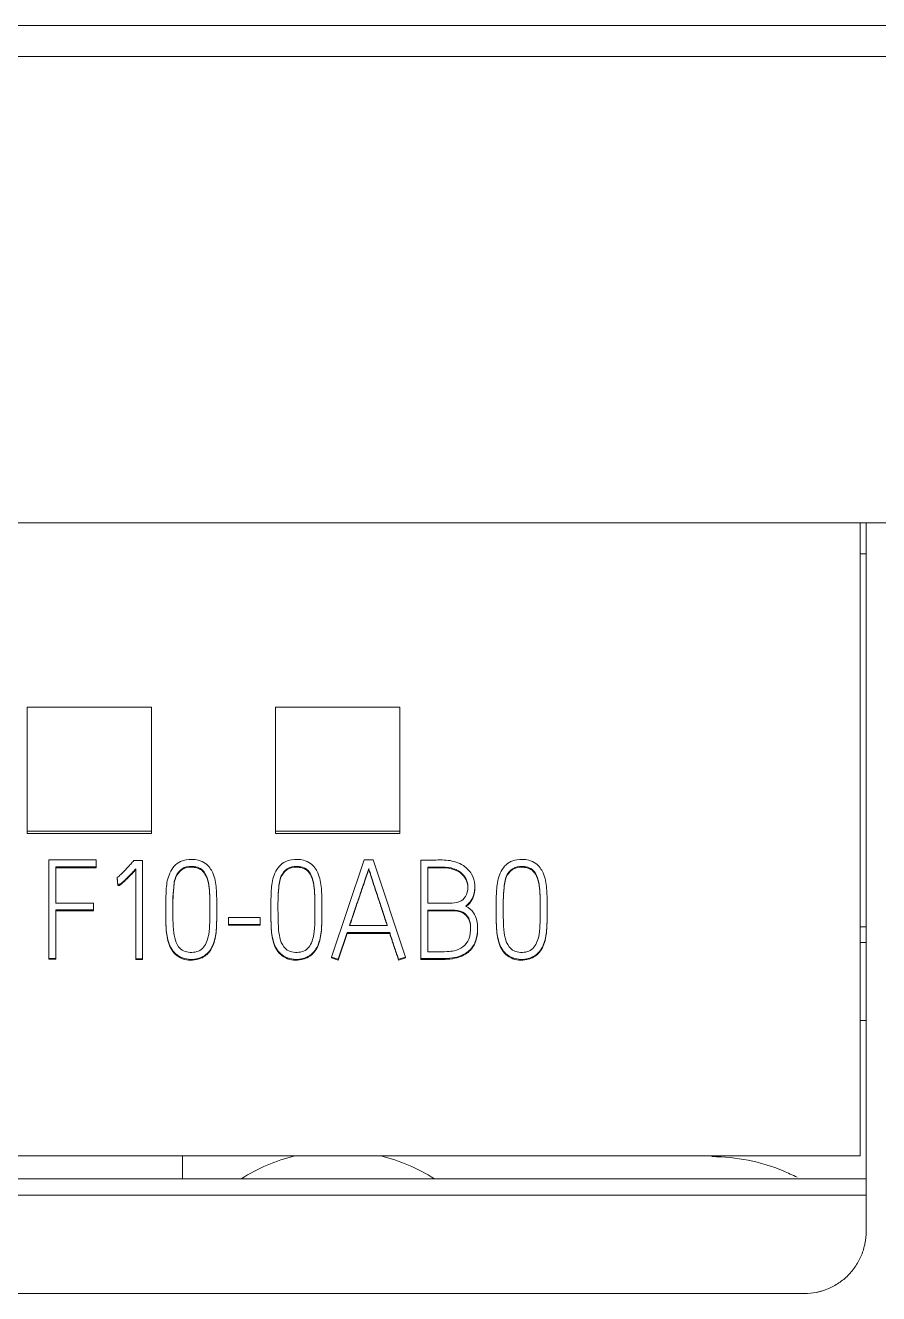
# Model space of a CAD drawing. Header units: millimetres. Extents: x 4137 to 6698, y 1400 to 3585.
# Drawn here: x 5545.42 to 5559.15, y 3360.38 to 3380.78 of the extents above; entities that cross this region are included whole.
import ezdxf

# ---------------------------------------------------------------- set-up
doc = ezdxf.new("R2010")
doc.units = ezdxf.units.MM
doc.layers.add('000-PI-Oprema', color=30, linetype='Continuous', lineweight=5)
doc.layers.add('004-PI-DIN Šina', color=3, linetype='Continuous')

msp = doc.modelspace()

# ---------------------------------------------------------------- linework, layer by layer
at = {"layer": '000-PI-Oprema', "color": 0, "linetype": 'ByBlock', "lineweight": 0}
for p, q in [((5558.848, 3372.778), (5534.048, 3372.778)), ((5558.848, 3372.778), (5558.948, 3372.778)), ((5558.848, 3362.595), (5558.848, 3372.778)), ((5563.848, 3372.778), (5558.948, 3372.778)), ((5558.948, 3372.278), (5558.848, 3372.278)), ((5545.448, 3369.814), (5545.448, 3367.815)), ((5547.448, 3369.814), (5545.448, 3369.814)), ((5547.448, 3367.815), (5547.448, 3369.814)), ((5549.448, 3369.814), (5549.448, 3367.815)), ((5551.448, 3369.814), (5549.448, 3369.814)), ((5551.448, 3367.815), (5551.448, 3369.814)), ((5545.448, 3367.815), (5545.448, 3367.777)), ((5545.448, 3367.815), (5547.448, 3367.815)), ((5545.448, 3367.777), (5547.448, 3367.777)), ((5547.448, 3367.815), (5547.448, 3367.777)), ((5549.448, 3367.815), (5549.448, 3367.777)), ((5549.448, 3367.815), (5551.448, 3367.815)), ((5549.448, 3367.777), (5551.448, 3367.777)), ((5551.448, 3367.815), (5551.448, 3367.777)), ((5545.797, 3367.354), (5545.797, 3365.771)), ((5546.558, 3367.354), (5545.797, 3367.354)), ((5545.91, 3366.661), (5545.91, 3367.242)), ((5545.91, 3367.242), (5546.558, 3367.242)), ((5545.91, 3367.229), (5546.558, 3367.229)), ((5546.558, 3367.242), (5546.558, 3367.354)), ((5546.558, 3367.242), (5546.558, 3367.229)), ((5547.168, 3367.345), (5547.308, 3367.345)), ((5547.308, 3367.345), (5547.308, 3365.765)), ((5550.874, 3367.356), (5550.344, 3365.791)), ((5551.016, 3367.356), (5550.874, 3367.356)), ((5551.534, 3365.791), (5551.016, 3367.356)), ((5551.784, 3365.767), (5551.784, 3367.352)), ((5551.897, 3367.239), (5551.897, 3366.658)), ((5546.9, 3367.07), (5546.9, 3367.058)), ((5546.907, 3366.953), (5546.9, 3367.07)), ((5546.907, 3366.941), (5546.9, 3367.058)), ((5547.197, 3365.765), (5547.197, 3367.209)), ((5550.945, 3367.215), (5550.945, 3367.203)), ((5546.907, 3366.953), (5546.907, 3366.941)), ((5552.652, 3366.903), (5552.652, 3366.924)), ((5546.518, 3366.661), (5545.91, 3366.661)), ((5546.518, 3366.551), (5546.518, 3366.661)), ((5547.681, 3366.618), (5547.681, 3366.605)), ((5549.372, 3366.618), (5549.372, 3366.605)), ((5552.996, 3366.618), (5552.996, 3366.605)), ((5545.91, 3365.771), (5545.91, 3366.551)), ((5545.91, 3366.551), (5546.518, 3366.551)), ((5545.91, 3366.538), (5546.518, 3366.538)), ((5546.518, 3366.551), (5546.518, 3366.538)), ((5548.5, 3366.574), (5548.5, 3366.587)), ((5548.691, 3366.429), (5548.691, 3366.317)), ((5549.197, 3366.429), (5548.691, 3366.429)), ((5549.197, 3366.317), (5549.197, 3366.429)), ((5550.191, 3366.574), (5550.191, 3366.587)), ((5551.897, 3366.548), (5551.897, 3365.877)), ((5553.815, 3366.574), (5553.815, 3366.587)), ((5548.691, 3366.317), (5548.691, 3366.304)), ((5548.691, 3366.317), (5549.197, 3366.317)), ((5548.691, 3366.304), (5549.197, 3366.304)), ((5549.197, 3366.317), (5549.197, 3366.304)), ((5551.245, 3366.297), (5550.635, 3366.297)), ((5552.697, 3366.231), (5552.697, 3366.244)), ((5558.848, 3366.278), (5558.948, 3366.278)), ((5550.451, 3365.756), (5550.597, 3366.185)), ((5550.451, 3365.743), (5550.597, 3366.172)), ((5550.597, 3366.185), (5550.597, 3366.172)), ((5550.597, 3366.185), (5551.283, 3366.185)), ((5550.597, 3366.172), (5551.283, 3366.172)), ((5551.283, 3366.185), (5551.283, 3366.172)), ((5558.848, 3366.028), (5558.948, 3366.028)), ((5545.797, 3365.771), (5545.797, 3365.759)), ((5545.797, 3365.771), (5545.91, 3365.771)), ((5545.797, 3365.759), (5545.91, 3365.759)), ((5545.91, 3365.771), (5545.91, 3365.759)), ((5547.308, 3365.765), (5547.197, 3365.765)), ((5547.197, 3365.765), (5547.197, 3365.752)), ((5547.308, 3365.752), (5547.197, 3365.752)), ((5547.308, 3365.765), (5547.308, 3365.752)), ((5550.344, 3365.791), (5550.344, 3365.778)), ((5550.344, 3365.791), (5550.451, 3365.756)), ((5550.344, 3365.778), (5550.451, 3365.743)), ((5550.451, 3365.756), (5550.451, 3365.743)), ((5551.425, 3365.756), (5551.534, 3365.791)), ((5551.425, 3365.743), (5551.534, 3365.778)), ((5551.425, 3365.756), (5551.425, 3365.743)), ((5551.534, 3365.791), (5551.534, 3365.778)), ((5551.784, 3365.767), (5551.784, 3365.754)), ((5558.848, 3364.773), (5558.948, 3364.773)), ((5558.848, 3362.595), (5534.048, 3362.595)), ((5547.948, 3362.595), (5547.948, 3362.227)), ((5558.948, 3362.227), (5533.948, 3362.227)), ((5558.948, 3361.964), (5533.948, 3361.964)), ((5534.947, 3360.378), (5557.948, 3360.378)), ((5557.952, 3360.378), (5557.951, 3360.378))]:
    msp.add_line(p, q, dxfattribs=at)
for start, end in [(103.753, 122.3801), (57.6199, 76.247)]:
    msp.add_arc((5550.448, 3359.778), 2.9, start, end, dxfattribs=at)
for points, knots in [([(5558.948, 3361.964), (5558.948, 3364.485), (5558.948, 3368.09), (5558.948, 3371.693), (5558.948, 3372.778)], [0, 0, 0, 0, 0.698854, 1, 1, 1, 1]), ([(5546.9, 3367.07), (5546.919, 3367.087), (5546.956, 3367.119), (5547.01, 3367.174), (5547.063, 3367.23), (5547.117, 3367.288), (5547.151, 3367.326), (5547.168, 3367.345)], [0, 0, 0, 0, 0.198846, 0.377684, 0.606339, 0.795382, 1, 1, 1, 1]), ([(5548.011, 3367.356), (5547.968, 3367.348), (5547.844, 3367.308), (5547.71, 3367.116), (5547.678, 3366.818), (5547.682, 3366.522), (5547.681, 3366.267), (5547.711, 3366.057), (5547.771, 3365.891), (5547.953, 3365.757), (5548.155, 3365.739), (5548.359, 3365.833), (5548.469, 3366.027), (5548.5, 3366.261), (5548.5, 3366.515), (5548.501, 3366.769), (5548.489, 3366.982), (5548.436, 3367.167), (5548.345, 3367.293), (5548.185, 3367.366), (5548.074, 3367.368), (5548.011, 3367.356)], [0, 0, 0, 0, 0.03125, 0.09375, 0.15625, 0.25, 0.3125, 0.34375, 0.40625, 0.4375, 0.5, 0.546875, 0.59375, 0.65625, 0.71875, 0.78125, 0.84375, 0.875, 0.921875, 0.953125, 1, 1, 1, 1]), ([(5548.237, 3367.215), (5548.207, 3367.234), (5548.118, 3367.257), (5547.973, 3367.249), (5547.83, 3367.115), (5547.805, 3366.916), (5547.792, 3366.709), (5547.795, 3366.532), (5547.795, 3366.357), (5547.804, 3366.198), (5547.837, 3366.026), (5547.921, 3365.901), (5548.081, 3365.855), (5548.273, 3365.883), (5548.374, 3366.103), (5548.389, 3366.341), (5548.389, 3366.589), (5548.388, 3366.817), (5548.372, 3366.992), (5548.329, 3367.128), (5548.267, 3367.197), (5548.237, 3367.215)], [0, 0, 0, 0, 0.03125, 0.078125, 0.125, 0.1875, 0.25, 0.3125, 0.34375, 0.40625, 0.453125, 0.5, 0.53125, 0.59375, 0.65625, 0.71875, 0.8125, 0.875, 0.921875, 0.96875, 1, 1, 1, 1]), ([(5548.237, 3367.203), (5548.207, 3367.221), (5548.118, 3367.244), (5547.973, 3367.236), (5547.83, 3367.102), (5547.805, 3366.903), (5547.795, 3366.739), (5547.794, 3366.642), (5547.794, 3366.616)], [0, 0, 0, 0, 0.114194, 0.285486, 0.456777, 0.685166, 0.913555, 1, 1, 1, 1]), ([(5549.702, 3367.356), (5549.659, 3367.348), (5549.535, 3367.308), (5549.401, 3367.116), (5549.369, 3366.818), (5549.373, 3366.522), (5549.372, 3366.267), (5549.402, 3366.057), (5549.462, 3365.891), (5549.644, 3365.757), (5549.846, 3365.739), (5550.05, 3365.833), (5550.16, 3366.027), (5550.191, 3366.261), (5550.191, 3366.515), (5550.192, 3366.769), (5550.18, 3366.982), (5550.127, 3367.167), (5550.036, 3367.293), (5549.876, 3367.366), (5549.765, 3367.368), (5549.702, 3367.356)], [0, 0, 0, 0, 0.03125, 0.09375, 0.15625, 0.25, 0.3125, 0.34375, 0.40625, 0.4375, 0.5, 0.546875, 0.59375, 0.65625, 0.71875, 0.78125, 0.84375, 0.875, 0.921875, 0.953125, 1, 1, 1, 1]), ([(5549.928, 3367.215), (5549.898, 3367.234), (5549.809, 3367.257), (5549.664, 3367.249), (5549.521, 3367.115), (5549.496, 3366.916), (5549.483, 3366.709), (5549.486, 3366.532), (5549.486, 3366.357), (5549.495, 3366.198), (5549.528, 3366.026), (5549.612, 3365.901), (5549.772, 3365.855), (5549.964, 3365.883), (5550.065, 3366.103), (5550.08, 3366.341), (5550.08, 3366.589), (5550.078, 3366.817), (5550.063, 3366.992), (5550.02, 3367.128), (5549.958, 3367.197), (5549.928, 3367.215)], [0, 0, 0, 0, 0.03125, 0.078125, 0.125, 0.1875, 0.25, 0.3125, 0.34375, 0.40625, 0.453125, 0.5, 0.53125, 0.59375, 0.65625, 0.71875, 0.8125, 0.875, 0.921875, 0.96875, 1, 1, 1, 1]), ([(5549.928, 3367.203), (5549.898, 3367.221), (5549.809, 3367.244), (5549.664, 3367.236), (5549.521, 3367.102), (5549.496, 3366.903), (5549.486, 3366.739), (5549.485, 3366.642), (5549.485, 3366.616)], [0, 0, 0, 0, 0.114194, 0.285486, 0.456777, 0.685166, 0.913555, 1, 1, 1, 1]), ([(5551.784, 3367.352), (5551.843, 3367.352), (5551.989, 3367.349), (5552.222, 3367.363), (5552.457, 3367.291), (5552.612, 3367.136), (5552.662, 3366.955), (5552.644, 3366.793), (5552.581, 3366.679), (5552.53, 3366.63), (5552.506, 3366.612)], [0, 0, 0, 0, 0.121799, 0.300471, 0.478612, 0.608153, 0.736749, 0.853072, 0.938599, 1, 1, 1, 1]), ([(5551.897, 3366.658), (5551.946, 3366.658), (5552.031, 3366.658), (5552.161, 3366.659), (5552.29, 3366.654), (5552.435, 3366.677), (5552.533, 3366.8), (5552.548, 3366.944), (5552.505, 3367.086), (5552.389, 3367.192), (5552.216, 3367.246), (5552.048, 3367.238), (5551.938, 3367.24), (5551.897, 3367.239)], [0, 0, 0, 0, 0.089881, 0.159215, 0.241238, 0.333496, 0.41712, 0.515535, 0.593949, 0.688978, 0.794399, 0.924872, 1, 1, 1, 1]), ([(5552.54, 3366.902), (5552.54, 3366.915), (5552.536, 3366.97), (5552.505, 3367.074), (5552.389, 3367.179), (5552.216, 3367.234), (5552.048, 3367.225), (5551.938, 3367.227), (5551.897, 3367.227)], [0, 0, 0, 0, 0.046506, 0.200835, 0.387866, 0.595348, 0.852137, 1, 1, 1, 1]), ([(5553.326, 3367.356), (5553.283, 3367.348), (5553.159, 3367.308), (5553.025, 3367.116), (5552.993, 3366.818), (5552.997, 3366.522), (5552.996, 3366.267), (5553.026, 3366.057), (5553.086, 3365.891), (5553.268, 3365.757), (5553.47, 3365.739), (5553.674, 3365.833), (5553.784, 3366.027), (5553.815, 3366.261), (5553.815, 3366.515), (5553.816, 3366.769), (5553.804, 3366.982), (5553.751, 3367.167), (5553.66, 3367.293), (5553.5, 3367.366), (5553.389, 3367.368), (5553.326, 3367.356)], [0, 0, 0, 0, 0.03125, 0.09375, 0.15625, 0.25, 0.3125, 0.34375, 0.40625, 0.4375, 0.5, 0.546875, 0.59375, 0.65625, 0.71875, 0.78125, 0.84375, 0.875, 0.921875, 0.953125, 1, 1, 1, 1]), ([(5553.552, 3367.215), (5553.522, 3367.234), (5553.433, 3367.257), (5553.287, 3367.249), (5553.145, 3367.115), (5553.12, 3366.916), (5553.107, 3366.709), (5553.11, 3366.532), (5553.11, 3366.357), (5553.118, 3366.198), (5553.152, 3366.026), (5553.236, 3365.901), (5553.396, 3365.855), (5553.587, 3365.883), (5553.689, 3366.103), (5553.704, 3366.341), (5553.704, 3366.589), (5553.702, 3366.817), (5553.687, 3366.992), (5553.643, 3367.128), (5553.582, 3367.197), (5553.552, 3367.215)], [0, 0, 0, 0, 0.03125, 0.078125, 0.125, 0.1875, 0.25, 0.3125, 0.34375, 0.40625, 0.453125, 0.5, 0.53125, 0.59375, 0.65625, 0.71875, 0.8125, 0.875, 0.921875, 0.96875, 1, 1, 1, 1]), ([(5553.552, 3367.203), (5553.522, 3367.221), (5553.433, 3367.244), (5553.287, 3367.236), (5553.145, 3367.102), (5553.12, 3366.903), (5553.109, 3366.739), (5553.109, 3366.642), (5553.109, 3366.616)], [0, 0, 0, 0, 0.114194, 0.285486, 0.456777, 0.685166, 0.913555, 1, 1, 1, 1]), ([(5547.197, 3367.209), (5547.179, 3367.19), (5547.146, 3367.154), (5547.1, 3367.106), (5547.061, 3367.067), (5547.028, 3367.035), (5547, 3367.009), (5546.977, 3366.989), (5546.958, 3366.974), (5546.943, 3366.964), (5546.931, 3366.958), (5546.921, 3366.955), (5546.914, 3366.954), (5546.909, 3366.953), (5546.907, 3366.953)], [0, 0, 0, 0, 0.200504, 0.370797, 0.510902, 0.6264, 0.722885, 0.800448, 0.861213, 0.907383, 0.939504, 0.963232, 0.983337, 1, 1, 1, 1]), ([(5547.197, 3367.196), (5547.179, 3367.177), (5547.146, 3367.142), (5547.1, 3367.094), (5547.061, 3367.054), (5547.028, 3367.022), (5547, 3366.996), (5546.977, 3366.976), (5546.958, 3366.961), (5546.943, 3366.951), (5546.931, 3366.945), (5546.921, 3366.943), (5546.914, 3366.941), (5546.909, 3366.941), (5546.907, 3366.941)], [0, 0, 0, 0, 0.200504, 0.370797, 0.510902, 0.6264, 0.722885, 0.800448, 0.861213, 0.907383, 0.939504, 0.963232, 0.983337, 1, 1, 1, 1]), ([(5548.389, 3366.528), (5548.389, 3366.556), (5548.389, 3366.654), (5548.388, 3366.804), (5548.372, 3366.98), (5548.329, 3367.115), (5548.267, 3367.184), (5548.237, 3367.203)], [0, 0, 0, 0, 0.115044, 0.410029, 0.631268, 0.852507, 1, 1, 1, 1]), ([(5550.08, 3366.528), (5550.08, 3366.556), (5550.08, 3366.654), (5550.078, 3366.804), (5550.063, 3366.98), (5550.02, 3367.115), (5549.958, 3367.184), (5549.928, 3367.203)], [0, 0, 0, 0, 0.115044, 0.410029, 0.631268, 0.852507, 1, 1, 1, 1]), ([(5550.635, 3366.297), (5550.646, 3366.33), (5550.668, 3366.395), (5550.701, 3366.494), (5550.734, 3366.593), (5550.767, 3366.69), (5550.799, 3366.783), (5550.829, 3366.871), (5550.857, 3366.952), (5550.882, 3367.026), (5550.904, 3367.091), (5550.922, 3367.145), (5550.935, 3367.185), (5550.943, 3367.207), (5550.945, 3367.215)], [0, 0, 0, 0, 0.106118, 0.213594, 0.322428, 0.429305, 0.530911, 0.627246, 0.716632, 0.797389, 0.869519, 0.929228, 0.972722, 1, 1, 1, 1]), ([(5550.639, 3366.297), (5550.649, 3366.326), (5550.669, 3366.387), (5550.701, 3366.481), (5550.734, 3366.58), (5550.767, 3366.677), (5550.799, 3366.77), (5550.829, 3366.858), (5550.857, 3366.94), (5550.882, 3367.014), (5550.904, 3367.079), (5550.922, 3367.133), (5550.935, 3367.173), (5550.943, 3367.194), (5550.945, 3367.203)], [0, 0, 0, 0, 0.09357, 0.202554, 0.312916, 0.421294, 0.524326, 0.622014, 0.712654, 0.794544, 0.867687, 0.928234, 0.972339, 1, 1, 1, 1]), ([(5550.945, 3367.215), (5550.948, 3367.207), (5550.955, 3367.185), (5550.968, 3367.145), (5550.986, 3367.091), (5551.006, 3367.026), (5551.031, 3366.952), (5551.057, 3366.871), (5551.086, 3366.783), (5551.117, 3366.69), (5551.149, 3366.593), (5551.181, 3366.494), (5551.214, 3366.395), (5551.235, 3366.33), (5551.245, 3366.297)], [0, 0, 0, 0, 0.027336, 0.070868, 0.130595, 0.202708, 0.283396, 0.372662, 0.4689, 0.570509, 0.677489, 0.786433, 0.893936, 1, 1, 1, 1]), ([(5550.945, 3367.203), (5550.948, 3367.194), (5550.955, 3367.173), (5550.968, 3367.133), (5550.986, 3367.079), (5551.006, 3367.014), (5551.031, 3366.94), (5551.057, 3366.858), (5551.086, 3366.77), (5551.117, 3366.677), (5551.149, 3366.58), (5551.181, 3366.481), (5551.212, 3366.387), (5551.232, 3366.326), (5551.241, 3366.297)], [0, 0, 0, 0, 0.02772, 0.071862, 0.132428, 0.205553, 0.287375, 0.377893, 0.475483, 0.578518, 0.686999, 0.797473, 0.906485, 1, 1, 1, 1]), ([(5553.704, 3366.528), (5553.704, 3366.556), (5553.704, 3366.654), (5553.702, 3366.804), (5553.687, 3366.98), (5553.643, 3367.115), (5553.582, 3367.184), (5553.552, 3367.203)], [0, 0, 0, 0, 0.115044, 0.410029, 0.631268, 0.852507, 1, 1, 1, 1]), ([(5552.652, 3366.906), (5552.653, 3366.859), (5552.639, 3366.772), (5552.581, 3366.666), (5552.53, 3366.618), (5552.506, 3366.599)], [0, 0, 0, 0, 0.39415, 0.746816, 1, 1, 1, 1]), ([(5547.681, 3366.605), (5547.681, 3366.559), (5547.682, 3366.428), (5547.681, 3366.254), (5547.711, 3366.044), (5547.771, 3365.879), (5547.953, 3365.744), (5548.155, 3365.726), (5548.359, 3365.821), (5548.469, 3366.014), (5548.5, 3366.248), (5548.5, 3366.442), (5548.5, 3366.55), (5548.5, 3366.574)], [0, 0, 0, 0, 0.065476, 0.18556, 0.245602, 0.365686, 0.425728, 0.545812, 0.635875, 0.725938, 0.846022, 0.966106, 1, 1, 1, 1]), ([(5549.372, 3366.605), (5549.372, 3366.559), (5549.373, 3366.428), (5549.372, 3366.254), (5549.402, 3366.044), (5549.462, 3365.879), (5549.644, 3365.744), (5549.846, 3365.726), (5550.05, 3365.821), (5550.16, 3366.014), (5550.191, 3366.248), (5550.191, 3366.442), (5550.191, 3366.55), (5550.191, 3366.574)], [0, 0, 0, 0, 0.065476, 0.18556, 0.245602, 0.365686, 0.425728, 0.545812, 0.635875, 0.725938, 0.846022, 0.966106, 1, 1, 1, 1]), ([(5552.506, 3366.612), (5552.559, 3366.582), (5552.657, 3366.5), (5552.705, 3366.303), (5552.691, 3366.106), (5552.612, 3365.919), (5552.452, 3365.815), (5552.287, 3365.772), (5552.127, 3365.765), (5551.959, 3365.767), (5551.842, 3365.767), (5551.784, 3365.767)], [0, 0, 0, 0, 0.103943, 0.238103, 0.352261, 0.47238, 0.599265, 0.688206, 0.785795, 0.892897, 1, 1, 1, 1]), ([(5551.897, 3365.877), (5551.937, 3365.877), (5552.04, 3365.877), (5552.181, 3365.875), (5552.334, 3365.891), (5552.468, 3365.946), (5552.577, 3366.088), (5552.589, 3366.258), (5552.568, 3366.419), (5552.454, 3366.539), (5552.277, 3366.551), (5552.092, 3366.547), (5551.962, 3366.548), (5551.897, 3366.548)], [0, 0, 0, 0, 0.066156, 0.175169, 0.23737, 0.32413, 0.412445, 0.52466, 0.605148, 0.683631, 0.78156, 0.89078, 1, 1, 1, 1]), ([(5552.583, 3366.228), (5552.583, 3366.24), (5552.582, 3366.3), (5552.568, 3366.406), (5552.454, 3366.527), (5552.277, 3366.539), (5552.092, 3366.535), (5551.962, 3366.536), (5551.897, 3366.536)], [0, 0, 0, 0, 0.039686, 0.202294, 0.36085, 0.558693, 0.779347, 1, 1, 1, 1]), ([(5552.996, 3366.605), (5552.996, 3366.559), (5552.997, 3366.428), (5552.996, 3366.254), (5553.026, 3366.044), (5553.086, 3365.879), (5553.268, 3365.744), (5553.47, 3365.726), (5553.674, 3365.821), (5553.784, 3366.014), (5553.815, 3366.248), (5553.815, 3366.442), (5553.815, 3366.55), (5553.815, 3366.574)], [0, 0, 0, 0, 0.065476, 0.18556, 0.245602, 0.365686, 0.425728, 0.545812, 0.635875, 0.725938, 0.846022, 0.966106, 1, 1, 1, 1]), ([(5552.697, 3366.233), (5552.697, 3366.187), (5552.685, 3366.078), (5552.612, 3365.906), (5552.452, 3365.802), (5552.287, 3365.759), (5552.127, 3365.753), (5551.959, 3365.755), (5551.842, 3365.754), (5551.784, 3365.754)], [0, 0, 0, 0, 0.115677, 0.279669, 0.452899, 0.574324, 0.707557, 0.853779, 1, 1, 1, 1]), ([(5551.283, 3366.185), (5551.289, 3366.165), (5551.301, 3366.126), (5551.319, 3366.07), (5551.337, 3366.017), (5551.353, 3365.968), (5551.368, 3365.923), (5551.383, 3365.88), (5551.398, 3365.838), (5551.412, 3365.796), (5551.421, 3365.769), (5551.425, 3365.756)], [0, 0, 0, 0, 0.138948, 0.27018, 0.393699, 0.508312, 0.612826, 0.707241, 0.810993, 0.908573, 1, 1, 1, 1]), ([(5551.283, 3366.172), (5551.289, 3366.152), (5551.301, 3366.114), (5551.319, 3366.057), (5551.337, 3366.004), (5551.353, 3365.955), (5551.368, 3365.91), (5551.383, 3365.867), (5551.398, 3365.825), (5551.412, 3365.783), (5551.421, 3365.756), (5551.425, 3365.743)], [0, 0, 0, 0, 0.138948, 0.27018, 0.393699, 0.508312, 0.612826, 0.707241, 0.810993, 0.908573, 1, 1, 1, 1]), ([(5557.836, 3362.249), (5557.763, 3362.286), (5557.332, 3362.485), (5556.858, 3362.582), (5556.465, 3362.582), (5556.465, 3362.582), (5556.465, 3362.582)], [0, 0, 0, 0, 0.171752, 1, 1, 1, 1, 1, 1]), ([(5558.948, 3361.378), (5558.948, 3361.571), (5558.948, 3361.766), (5558.948, 3361.962), (5558.948, 3361.964)], [0, 0, 0, 0, 0.989298, 1, 1, 1, 1]), ([(5558.948, 3361.378), (5558.948, 3361.312), (5558.941, 3361.248), (5558.922, 3361.153), (5558.914, 3361.121), (5558.895, 3361.059), (5558.884, 3361.028), (5558.847, 3360.937), (5558.817, 3360.88), (5558.763, 3360.799), (5558.744, 3360.772), (5558.703, 3360.721), (5558.681, 3360.697), (5558.612, 3360.627), (5558.562, 3360.586), (5558.48, 3360.532), (5558.452, 3360.514), (5558.394, 3360.483), (5558.335, 3360.455), (5558.274, 3360.433), (5558.227, 3360.419), (5558.212, 3360.414), (5558.18, 3360.406), (5558.164, 3360.402), (5558.083, 3360.385), (5558.018, 3360.378), (5557.952, 3360.378)], [0, 0, 0, 0, 0.125, 0.125, 0.1875, 0.1875, 0.25, 0.25, 0.375, 0.375, 0.4375, 0.4375, 0.5, 0.5, 0.625, 0.625, 0.6875, 0.6875, 0.75, 0.8125, 0.8125, 0.84375, 0.84375, 0.875, 0.875, 1, 1, 1, 1])]:
    msp.add_open_spline(points, degree=3, knots=knots, dxfattribs=at)
msp.add_open_spline([(5557.948, 3360.378), (5557.949, 3360.378), (5557.95, 3360.378), (5557.951, 3360.378)], degree=3, dxfattribs=at)
at = {"layer": '004-PI-DIN Šina', "color": 0, "linetype": 'ByBlock', "lineweight": 0}
for p, q in [((5579.048, 3380.778), (5096.448, 3380.778)), ((5579.048, 3380.278), (5096.448, 3380.278))]:
    msp.add_line(p, q, dxfattribs=at)

doc.saveas('drawing.dxf')
